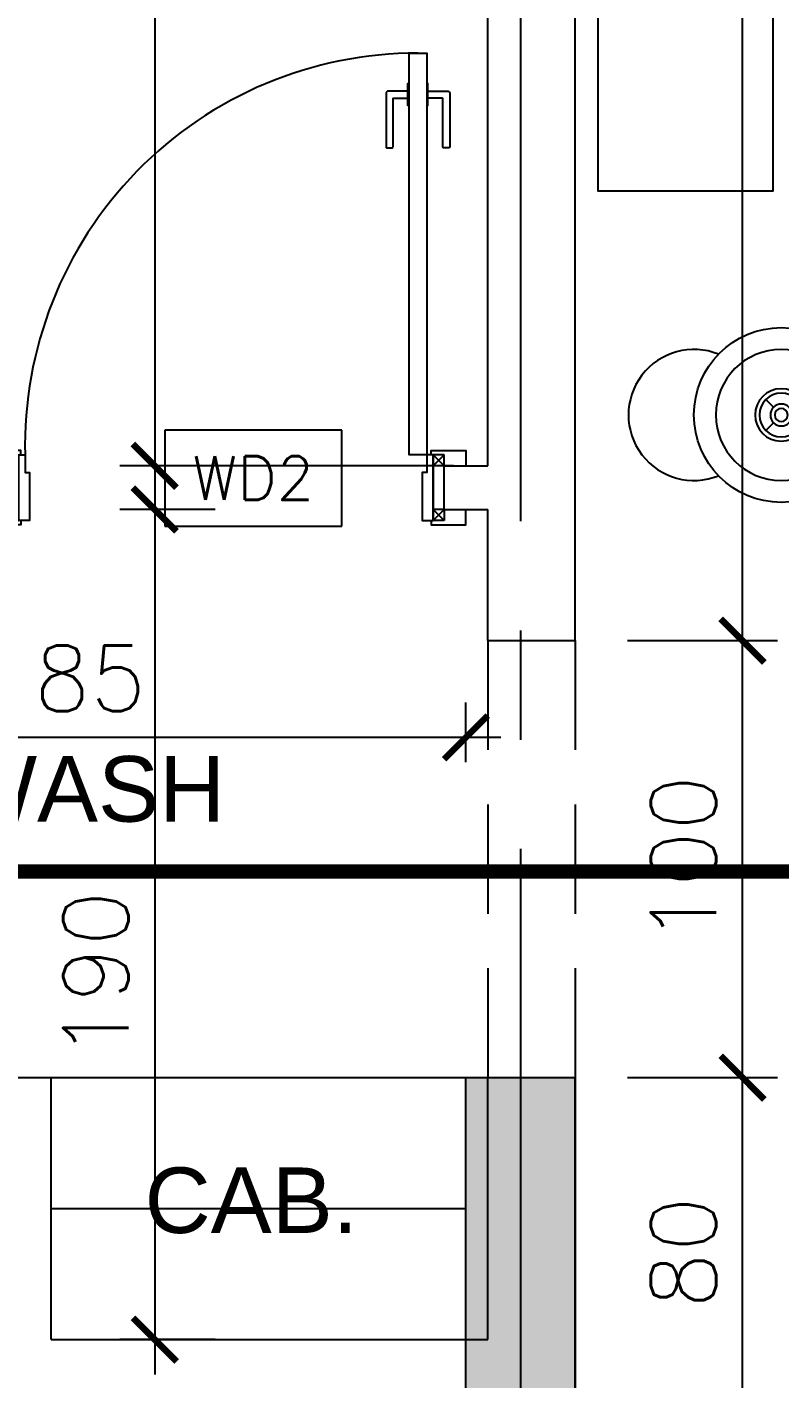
# Model space of a CAD drawing. Header units: centimetres. Extents: x -2093 to 2270, y -504 to 3084.
# Drawn here: x -1510.5 to -1338.1, y 1439 to 1748.5 of the extents above; entities that cross this region are included whole.
import ezdxf

# ---------------------------------------------------------------- set-up
doc = ezdxf.new("R2010")
doc.units = ezdxf.units.CM
doc.header["$LTSCALE"] = 100
doc.header["$MEASUREMENT"] = 0
for name, pattern in [('GRID$0$GRID$0$XREF GRID$0$GRIDS$0$CENTER', [2, 1.25, -0.25, 0.25, -0.25]), ('HIDDEN', [0.375, 0.25, -0.125]), ('XREF CUTTING LINES$0$DASHDOT', [1, 0.5, -0.25, 0, -0.25])]:
    doc.linetypes.add(name, pattern=pattern)
for name, color, linetype in [('CABINET', 4, 'Continuous'), ('DIM IN', 1, 'Continuous'), ('DOOR', 1, 'Continuous'), ('FURNITURE', 111, 'Continuous'), ('GRID$0$XREF GRID', 11, 'GRID$0$GRID$0$XREF GRID$0$GRIDS$0$CENTER'), ('HIDDEN -03', 8, 'HIDDEN'), ('TEXT', 3, 'Continuous'), ('TEXT-SCHED', 3, 'Continuous'), ('WALL-01', 7, 'Continuous'), ('WINDOW', 1, 'Continuous'), ('XREF CUTTING LINES$0$WALL SECT LINE', 6, 'XREF CUTTING LINES$0$DASHDOT'), ('XREF GF COL$0$COLUMN', 6, 'Continuous'), ('XREF GF COL$0$COLUMN HATCH', 201, 'Continuous')]:
    doc.layers.add(name, color=color, linetype=linetype)
doc.styles.add('22', font='romans.shx')
doc.styles.add('A0-01 GROUND FLOOR PLAN - For Entry modification$0$ROMANS', font='romans')
doc.styles.add('ART-PS-1', font='arial.ttf', dxfattribs={"height": 20})
doc.dimstyles.new('100', dxfattribs={"dimtxt": 15, "dimasz": 10, "dimexe": 8, "dimexo": 12, "dimgap": 6, "dimtad": 1, "dimdec": 0, "dimzin": 0, "dimdsep": 46, "dimtxsty": '22', "dimblk": 'ARCHTICK', "dimcen": 30, "dimdle": 8, "dimclrd": 1, "dimclre": 1, "dimclrt": 2, "dimadec": 0, "dimazin": 0, "dimtfac": 1, "dimtdec": 0, "dimtmove": 2, "dimatfit": 3, "dimldrblk": 'OBLIQUE', "dimfxl": 100, "dimtolj": 1, "dimtzin": 0, "dimarcsym": 0})
doc.dimstyles.new('A0-01 GROUND FLOOR PLAN - For Entry modification$0$text', dxfattribs={"dimtxt": 18, "dimasz": 10, "dimexe": 10, "dimexo": 10, "dimgap": -6, "dimtad": 1, "dimtih": 1, "dimtoh": 1, "dimdec": 0, "dimdsep": 46, "dimtxsty": 'A0-01 GROUND FLOOR PLAN - For Entry modification$0$ROMANS', "dimblk1": 'A0-01 GROUND FLOOR PLAN - For Entry modification$0$_ARCHTICK', "dimblk2": 'A0-01 GROUND FLOOR PLAN - For Entry modification$0$_ARCHTICK', "dimsah": 1, "dimcen": 25, "dimdle": 10, "dimse1": 1, "dimse2": 1, "dimsd1": 1, "dimsd2": 1, "dimclrd": 1, "dimclre": 1, "dimclrt": 2, "dimadec": 0, "dimazin": 0, "dimtfac": 1, "dimtdec": 0, "dimtmove": 2, "dimatfit": 3, "dimldrblk": 'A0-01 GROUND FLOOR PLAN - For Entry modification$0$_ARCHTICK', "dimfxl": 1, "dimtolj": 1, "dimtzin": 0, "dimarcsym": 0})

# ---------------------------------------------------------------- blocks, each defined once
blk = doc.blocks.new('Fur_Light-Table Lamp_D30_01')
for p, q in [((0, 2.5), (0, 5)), ((-3.54, -3.54), (-1.77, -1.77)), ((3.54, -3.54), (1.77, -1.77))]:
    blk.add_line(p, q)
for radius in [15, 6, 5, 2.5, 1.5]:
    blk.add_circle((0, 0), radius)
blk = doc.blocks.new('LIVING')
at = {"layer": 'FURNITURE'}
blk.add_lwpolyline([(-1564.7, 1868.81), (-1564.7, 1542.86), (-1604.7, 1542.86), (-1604.7, 1868.81)], close=True, dxfattribs=at)
blk.add_circle((-1562.79, 1491.66), 20, dxfattribs=at)
blk.add_arc((-1582.79, 1491.66), 15, 67.9757, 292.0243, dxfattribs=at)
at = {"layer": 'FURNITURE', "xscale": -1, "rotation": 270}
blk.add_blockref('Fur_Light-Table Lamp_D30_01', (-1562.79, 1491.66), dxfattribs=at)
blk = doc.blocks.new('XREF CUTTING LINES')
at = {"layer": 'XREF CUTTING LINES$0$WALL SECT LINE', "const_width": 3.32}
blk.add_lwpolyline([(-351.38, 1630.68), (-351.38, 1555.16), (-1935.28, 1555.16)], dxfattribs=at)
blk = doc.blocks.new('XREF GF COL')
at = {"layer": 'XREF GF COL$0$COLUMN HATCH'}
blk.add_hatch(color=256, dxfattribs=at).paths.add_polyline_path([(-11694.7, 1508), (-11719.7, 1508), (-11719.7, 1428), (-11694.7, 1428)])
at = {"layer": 'XREF GF COL$0$COLUMN'}
blk.add_lwpolyline([(-11719.7, 1508), (-11694.7, 1508), (-11694.7, 1428), (-11719.7, 1428)], close=True, dxfattribs=at)
blk = doc.blocks.new('GRID')
at = {"layer": 'GRID$0$XREF GRID'}
blk.add_line((-1397.5, 2960.33, 0), (-1397.5, 522.76, 0), dxfattribs=at)
blk = doc.blocks.new('*D206')
at = {"layer": 'Defpoints', "color": 0, "transparency": 16777216}
blk.add_point((-1458.71, 1645.21), dxfattribs=at)
blk.add_point((-1458.71, 1645.21), dxfattribs=at)
blk.add_point((-1458.71, 1645.21), dxfattribs=at)
at = {"layer": 'TEXT-SCHED', "color": 1, "lineweight": -2, "transparency": 16777216}
for p, q in [((-1438.42, 1656.21), (-1478.99, 1656.21)), ((-1478.99, 1656.21), (-1478.99, 1634.21)), ((-1438.42, 1634.21), (-1438.42, 1656.21)), ((-1478.99, 1634.21), (-1438.42, 1634.21))]:
    blk.add_line(p, q, dxfattribs=at)
at = {"layer": 'TEXT-SCHED', "color": 2, "transparency": 16777216, "insert": (-1458.71, 1645.21), "char_height": 8, "width": 47.1429, "attachment_point": 5, "style": 'A0-01 GROUND FLOOR PLAN - For Entry modification$0$ROMANS'}
blk.add_mtext('\\A1;{\\H1.25x;WD2}', dxfattribs=at)
blk = doc.blocks.new('A0-01 GROUND FLOOR PLAN - For Entry modification$0$_ARCHTICK')
at = {"color": 0, "linetype": 'ByBlock', "const_width": 0.15}
blk.add_lwpolyline([(-0.5, -0.5), (0.5, 0.5)], dxfattribs=at)
blk = doc.blocks.new('_ARCHTICK')
at = {"color": 0, "linetype": 'ByBlock', "const_width": 0.15}
blk.add_lwpolyline([(-0.5, -0.5), (0.5, 0.5)], dxfattribs=at)
blk = doc.blocks.new('*D248')
at = {"layer": 'Defpoints', "color": 0, "transparency": 16777216}
for p in [(-1400.84, 2128), (-1481.29, 1648), (-1400.84, 1648)]:
    blk.add_point(p, dxfattribs=at)
at = {"layer": 'DIM IN', "color": 1, "lineweight": -2, "transparency": 16777216}
for p, q in [((-1481.29, 2136), (-1481.29, 1640)), ((-1412.84, 2128), (-1489.29, 2128)), ((-1412.84, 1648), (-1489.29, 1648))]:
    blk.add_line(p, q, dxfattribs=at)
at = {"layer": 'DIM IN', "color": 1, "lineweight": -2, "transparency": 16777216, "xscale": 10, "yscale": 10, "zscale": 10}
for p, rotation in [((-1481.29, 2128), 90), ((-1481.29, 1648), 270)]:
    blk.add_blockref('_ARCHTICK', p, dxfattribs=dict(at, rotation=rotation))
at = {"layer": 'DIM IN', "color": 2, "transparency": 16777216, "insert": (-1494.79, 1888), "char_height": 15, "attachment_point": 5, "rotation": 90, "style": '22'}
blk.add_mtext('\\A1;480', dxfattribs=at)
blk = doc.blocks.new('_OBLIQUE')
at = {"color": 0, "linetype": 'ByBlock'}
blk.add_line((-0.5, -0.5), (0.5, 0.5), dxfattribs=at)
blk = doc.blocks.new('*D249')
at = {"layer": 'Defpoints', "color": 0, "transparency": 16777216}
for p in [(-1455.45, 1638), (-1481.29, 1448), (-1455.45, 1448)]:
    blk.add_point(p, dxfattribs=at)
at = {"layer": 'DIM IN', "color": 1, "lineweight": -2, "transparency": 16777216}
for p, q in [((-1481.29, 1646), (-1481.29, 1440)), ((-1467.45, 1638), (-1489.29, 1638)), ((-1467.45, 1448), (-1489.29, 1448))]:
    blk.add_line(p, q, dxfattribs=at)
at = {"layer": 'DIM IN', "color": 1, "lineweight": -2, "transparency": 16777216, "xscale": 10, "yscale": 10, "zscale": 10}
for p, rotation in [((-1481.29, 1638), 90), ((-1481.29, 1448), 270)]:
    blk.add_blockref('_ARCHTICK', p, dxfattribs=dict(at, rotation=rotation))
at = {"layer": 'DIM IN', "color": 2, "transparency": 16777216, "insert": (-1494.79, 1531.58), "char_height": 15, "attachment_point": 5, "rotation": 90, "style": '22'}
blk.add_mtext('\\A1;190', dxfattribs=at)
blk = doc.blocks.new('*D250')
at = {"layer": 'Defpoints', "color": 0, "transparency": 16777216}
for p in [(-1595, 1585.87), (-1595, 1568.22), (-1410, 1568.22)]:
    blk.add_point(p, dxfattribs=at)
at = {"layer": 'DIM IN', "color": 1, "lineweight": -2, "transparency": 16777216}
for p, q in [((-1595, 1580.22), (-1595, 1593.87)), ((-1410, 1580.22), (-1410, 1593.87)), ((-1402, 1585.87), (-1603, 1585.87))]:
    blk.add_line(p, q, dxfattribs=at)
at = {"layer": 'DIM IN', "color": 1, "lineweight": -2, "transparency": 16777216, "xscale": 10, "yscale": 10, "zscale": 10, "rotation": 180}
blk.add_blockref('_ARCHTICK', (-1595, 1585.87), dxfattribs=at)
at = {"layer": 'DIM IN', "color": 1, "lineweight": -2, "transparency": 16777216, "xscale": 10, "yscale": 10, "zscale": 10}
blk.add_blockref('_ARCHTICK', (-1410, 1585.87), dxfattribs=at)
at = {"layer": 'DIM IN', "color": 2, "transparency": 16777216, "insert": (-1502.5, 1599.37), "char_height": 15, "attachment_point": 5, "style": '22'}
blk.add_mtext('\\A1;185', dxfattribs=at)
blk = doc.blocks.new('*D238')
at = {"layer": 'Defpoints', "color": 0, "transparency": 16777216}
for p in [(-1385, 1508), (-1346.67, 1508), (-1385, 1428)]:
    blk.add_point(p, dxfattribs=at)
at = {"layer": 'DIM IN', "color": 1, "lineweight": -2, "transparency": 16777216}
for p, q in [((-1346.67, 1420), (-1346.67, 1516)), ((-1373, 1508), (-1338.67, 1508)), ((-1373, 1428), (-1338.67, 1428))]:
    blk.add_line(p, q, dxfattribs=at)
at = {"layer": 'DIM IN', "color": 1, "lineweight": -2, "transparency": 16777216, "xscale": 10, "yscale": 10, "zscale": 10}
for p, rotation in [((-1346.67, 1508), 90), ((-1346.67, 1428), 270)]:
    blk.add_blockref('_ARCHTICK', p, dxfattribs=dict(at, rotation=rotation))
at = {"layer": 'DIM IN', "color": 2, "transparency": 16777216, "insert": (-1360.17, 1468), "char_height": 15, "attachment_point": 5, "rotation": 90, "style": '22'}
blk.add_mtext('\\A1;80', dxfattribs=at)
blk = doc.blocks.new('*D239')
at = {"layer": 'Defpoints', "color": 0, "transparency": 16777216}
for p in [(-1385, 1608), (-1346.67, 1608), (-1385, 1508)]:
    blk.add_point(p, dxfattribs=at)
at = {"layer": 'DIM IN', "color": 1, "lineweight": -2, "transparency": 16777216}
for p, q in [((-1346.67, 1500), (-1346.67, 1616)), ((-1373, 1608), (-1338.67, 1608)), ((-1373, 1508), (-1338.67, 1508))]:
    blk.add_line(p, q, dxfattribs=at)
at = {"layer": 'DIM IN', "color": 1, "lineweight": -2, "transparency": 16777216, "xscale": 10, "yscale": 10, "zscale": 10}
for p, rotation in [((-1346.67, 1608), 90), ((-1346.67, 1508), 270)]:
    blk.add_blockref('_ARCHTICK', p, dxfattribs=dict(at, rotation=rotation))
at = {"layer": 'DIM IN', "color": 2, "transparency": 16777216, "insert": (-1360.17, 1558), "char_height": 15, "attachment_point": 5, "rotation": 90, "style": '22'}
blk.add_mtext('\\A1;100', dxfattribs=at)
blk = doc.blocks.new('*D240')
at = {"layer": 'Defpoints', "color": 0, "transparency": 16777216}
for p in [(-1385, 2128), (-1346.67, 2128), (-1385, 1608)]:
    blk.add_point(p, dxfattribs=at)
at = {"layer": 'DIM IN', "color": 1, "lineweight": -2, "transparency": 16777216}
for p, q in [((-1346.67, 1600), (-1346.67, 2136)), ((-1373, 2128), (-1338.67, 2128)), ((-1373, 1608), (-1338.67, 1608))]:
    blk.add_line(p, q, dxfattribs=at)
at = {"layer": 'DIM IN', "color": 1, "lineweight": -2, "transparency": 16777216, "xscale": 10, "yscale": 10, "zscale": 10}
for p, rotation in [((-1346.67, 2128), 90), ((-1346.67, 1608), 270)]:
    blk.add_blockref('_ARCHTICK', p, dxfattribs=dict(at, rotation=rotation))
at = {"layer": 'DIM IN', "color": 2, "transparency": 16777216, "insert": (-1360.17, 1868), "char_height": 15, "attachment_point": 5, "rotation": 90, "style": '22'}
blk.add_mtext('\\A1;520', dxfattribs=at)
blk = doc.blocks.new('DOOR 25CM')
at = {"layer": 'DOOR'}
blk.add_lwpolyline([(-4739.05, 1353.5), (-4735.05, 1353.5), (-4735.05, 1261.5), (-4739.05, 1261.5)], close=True, dxfattribs=at)
for points in [[(-4739.05, 1341.5), (-4739.35, 1341.5), (-4739.35, 1346.5), (-4739.05, 1346.5)], [(-4735.05, 1341.5), (-4734.75, 1341.5), (-4734.75, 1346.5), (-4735.05, 1346.5)]]:
    blk.add_lwpolyline(points, dxfattribs=at)
for points in [[(-4739.35, 1344.8), (-4743.85, 1344.8, 0.414214), (-4744.35, 1344.3), (-4744.35, 1332, 0.414214), (-4744.15, 1331.8), (-4742.95, 1331.8, 0.414214), (-4742.75, 1332), (-4742.75, 1343, -0.414214), (-4742.55, 1343.2), (-4739.35, 1343.2)], [(-4734.75, 1344.8), (-4730.26, 1344.8, -0.414214), (-4729.76, 1344.3), (-4729.76, 1332, -0.414214), (-4729.96, 1331.8), (-4731.16, 1331.8, -0.414214), (-4731.36, 1332), (-4731.36, 1343, 0.414214), (-4731.56, 1343.2), (-4734.75, 1343.2)]]:
    blk.add_lwpolyline(points, format="xyb", dxfattribs=at)
blk.add_arc((-4737.11, 1263.56), 89.94, 89.9604, 181.3128, dxfattribs=at)
blk = doc.blocks.new('90-10')
at = {"layer": 'DOOR', "linetype": 'Continuous'}
for p, q in [((9747.9, -4467.93), (9747.9, -4470.43)), ((9857.88, -4467.93), (9857.88, -4470.43)), ((9747.9, -4482.93), (9747.9, -4480.43)), ((9755.4, -4482.93), (9755.4, -4480.43)), ((9850.38, -4482.93), (9850.38, -4480.43)), ((9857.88, -4482.93), (9857.88, -4480.43))]:
    blk.add_line(p, q, dxfattribs=at)
at = {"layer": 'DOOR'}
for p, q in [((9752.9, -4470.43), (9752.9, -4467.93)), ((9752.9, -4467.93), (9755.4, -4467.93)), ((9755.4, -4467.93), (9752.9, -4470.43)), ((9755.4, -4470.43), (9752.9, -4467.93)), ((9852.88, -4467.93), (9850.38, -4467.93)), ((9850.38, -4467.93), (9852.88, -4470.43)), ((9850.38, -4470.43), (9852.88, -4467.93)), ((9852.88, -4470.43), (9852.88, -4467.93)), ((9752.9, -4470.43), (9755.4, -4470.43)), ((9852.88, -4470.43), (9850.38, -4470.43)), ((9752.9, -4480.43), (9752.9, -4482.93)), ((9755.4, -4482.93), (9752.9, -4480.43)), ((9755.4, -4480.43), (9752.9, -4482.93)), ((9752.9, -4480.43), (9755.4, -4480.43)), ((9850.38, -4482.93), (9852.88, -4480.43)), ((9850.38, -4480.43), (9852.88, -4482.93)), ((9852.88, -4480.43), (9850.38, -4480.43)), ((9852.88, -4480.43), (9852.88, -4482.93)), ((9752.9, -4482.93), (9755.4, -4482.93)), ((9852.88, -4482.93), (9850.38, -4482.93))]:
    blk.add_line(p, q, dxfattribs=at)
for points in [[(9755.9, -4467.93), (9755.9, -4466.93), (9747.9, -4466.93), (9747.9, -4467.93)], [(9755.4, -4467.93), (9755.4, -4482.93)], [(9755.4, -4467.93), (9756.9, -4467.93), (9756.9, -4471.93), (9757.9, -4471.93), (9757.9, -4482.93), (9755.4, -4482.93), (9755.4, -4467.93)], [(9850.38, -4467.93), (9848.88, -4467.93), (9848.88, -4471.93), (9847.88, -4471.93), (9847.88, -4482.93), (9850.38, -4482.93), (9850.38, -4467.93)], [(9849.88, -4467.93), (9849.88, -4466.93), (9857.88, -4466.93), (9857.88, -4467.93)], [(9850.38, -4467.93), (9850.38, -4482.93)], [(9755.9, -4482.93), (9755.9, -4483.93), (9747.9, -4483.93), (9747.9, -4482.93)], [(9849.88, -4482.93), (9849.88, -4483.93), (9857.88, -4483.93), (9857.88, -4482.93)]]:
    blk.add_lwpolyline(points, dxfattribs=at)
at = {"layer": 'DOOR', "linetype": 'Continuous', "xscale": -1}
blk.add_blockref('DOOR 25CM', (5021.85, -5729.43), dxfattribs=at)

msp = doc.modelspace()

# ---------------------------------------------------------------- linework, layer by layer
at = {"layer": 'CABINET', "linetype": 'Continuous'}
for p, q in [((-1505, 1508), (-1410, 1508)), ((-1505, 1478), (-1410, 1478))]:
    msp.add_line(p, q, dxfattribs=at)
at = {"layer": 'HIDDEN -03'}
for p, q in [((-1405, 1608), (-1405, 1508)), ((-1385, 1608), (-1385, 1508))]:
    msp.add_line(p, q, dxfattribs=at)
at = {"layer": 'WALL-01'}
for p, q in [((-1405, 1648), (-1405, 2128)), ((-1385, 1608), (-1385, 2128)), ((-1415, 1638), (-1415, 1648)), ((-1415, 1648), (-1405, 1648)), ((-1415, 1638), (-1405, 1638)), ((-1405, 1608), (-1405, 1638)), ((-1405, 1608), (-1385, 1608)), ((-1515, 1508), (-1505, 1508)), ((-1505, 1448), (-1505, 1508)), ((-1405, 1448), (-1405, 1508)), ((-1405, 1508), (-1385, 1508)), ((-1385, 1428), (-1385, 1508)), ((-1505, 1448), (-1405, 1448))]:
    msp.add_line(p, q, dxfattribs=at)

# ---------------------------------------------------------------- block references
at = {"layer": 'DOOR', "xscale": -1}
msp.add_blockref('90-10', (8337.9, 6118.43), dxfattribs=at)
at = {"layer": 'FURNITURE'}
msp.add_blockref('LIVING', (225, 168), dxfattribs=at)
at = {"layer": 'WALL-01'}
msp.add_blockref('GRID', (0, 0), dxfattribs=at)
at = {"layer": 'WINDOW'}
for name, p in [('XREF CUTTING LINES', (0, 0)), ('XREF GF COL', (10309.7, 0))]:
    msp.add_blockref(name, p, dxfattribs=at)

# ---------------------------------------------------------------- texts
at = {"layer": 'TEXT', "style": 'ART-PS-1'}
for s, p in [('WASH', (-1528.02, 1566.57)), ('CAB.', (-1483.6, 1472.41))]:
    msp.add_text(s, height=15, dxfattribs=at).set_placement(p)

# ---------------------------------------------------------------- dimensions: what is measured, and where the dimension line sits
at = {"layer": 'DIM IN'}
for base, p1, p2, picture, middle in [((-1481.29, 1648), (-1400.84, 2128), (-1400.84, 1648), '*D248', (-1494.79, 1888)), ((-1346.67, 2128), (-1385, 1608), (-1385, 2128), '*D240', (-1360.17, 1868)), ((-1346.67, 1608), (-1385, 1508), (-1385, 1608), '*D239', (-1360.17, 1558)), ((-1346.67, 1508), (-1385, 1428), (-1385, 1508), '*D238', (-1360.17, 1468))]:
    dim = msp.add_linear_dim(base=base, p1=p1, p2=p2, angle=90, dimstyle='100', override={"dimfxl": 0.075}, dxfattribs=at)
    dim.commit()
    dim.dimension.update_dxf_attribs({"geometry": picture, "text_midpoint": middle})
dim = msp.add_linear_dim(base=(-1481.29, 1448), p1=(-1455.45, 1638), p2=(-1455.45, 1448), angle=90, dimstyle='100', override={"dimfxl": 0.075}, dxfattribs=at)
dim.commit()
dim.dimension.update_dxf_attribs({"geometry": '*D249', "text_midpoint": (-1494.79, 1531.58), "dimtype": 160})
dim = msp.add_linear_dim(base=(-1595, 1585.87), p1=(-1410, 1568.22), p2=(-1595, 1568.22), dimstyle='100', override={"dimfxl": 0.075}, dxfattribs=at)
dim.commit()
dim.dimension.update_dxf_attribs({"geometry": '*D250', "text_midpoint": (-1502.5, 1599.37)})
at = {"layer": 'TEXT-SCHED'}
dim = msp.add_linear_dim(base=(-1458.71, 1645.21), p1=(-1458.71, 1645.21), p2=(-1458.71, 1645.21), text='{\\H1.25x;WD2}', dimstyle='A0-01 GROUND FLOOR PLAN - For Entry modification$0$text', override={"dimtxt": 8, "dimgap": -6, "dimclrt": 2}, dxfattribs=at)
dim.commit()
dim.dimension.update_dxf_attribs({"geometry": '*D206', "text_midpoint": (-1458.71, 1645.21), "dimtype": 160})

doc.saveas('drawing.dxf')
